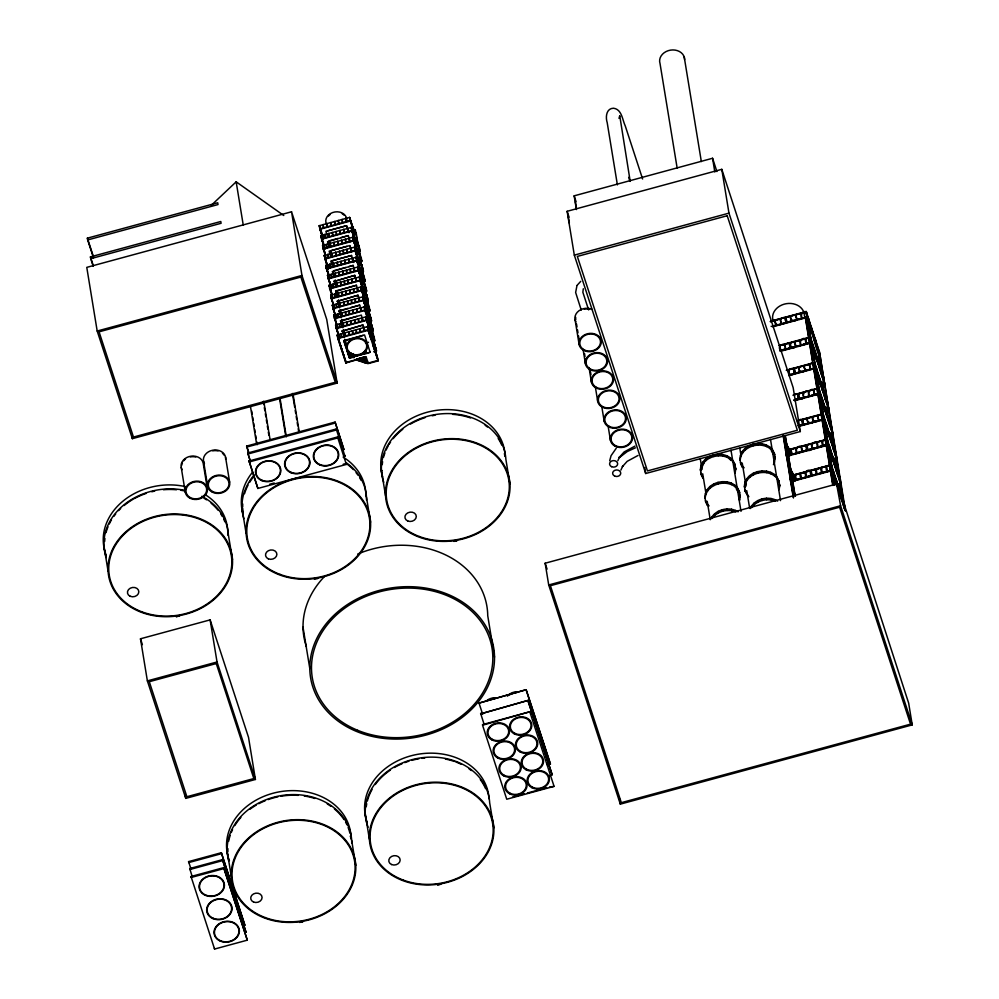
<?xml version="1.0" encoding="UTF-8"?>
<svg xmlns="http://www.w3.org/2000/svg" width="999" height="999" viewBox="0 0 999 999"><rect width="100%" height="100%" fill="white"/><g stroke="black" fill="none" stroke-linecap="round" stroke-linejoin="round"><path stroke-width="1.5" d="M106.031 532.592L106.031 532.592A61.826 50.462 -9.3 0 1 107.992 526.835M111.451 519.817L111.438 519.88A61.826 50.462 -9.3 0 0 109.266 524M231.331 876.71L227.223 851.648L227.922 851.585A61.826 50.462 -9.3 0 1 227.897 848.651M385.539 495.679L381.431 470.616L382.118 470.492M388.923 444.543L388.923 444.555A61.826 50.462 -9.3 0 1 390.547 442.17M350.349 836.2L350.487 835.976A61.826 50.462 -9.3 0 1 350.836 838.935M394.355 767.482L394.355 767.494A61.826 50.462 -9.3 0 1 402.073 763.723M700.436 469.555C701.123 452.085 731.106 448.214 735.127 465.571C729.108 449.825 701.548 454.245 700.674 471.066L700.436 469.555L701.261 474.762L702.996 478.159L701.011 473.251L701.261 474.762M704.907 496.903C705.606 479.433 735.589 475.574 739.61 492.932C733.591 477.172 706.018 481.605 705.157 498.426L704.907 496.903L705.744 502.122L707.479 505.519L707.23 503.996L709.078 505.894M735.714 469.28L735.102 473.039L735.464 467.757L735.714 469.28L734.877 464.06M739.959 458.828C740.646 441.358 770.629 437.487 774.65 454.845C768.631 439.098 741.071 443.519 740.197 460.339L739.959 458.828L740.783 464.036L742.519 467.432L740.534 462.525L740.783 464.036M739.36 491.421L740.197 496.628L739.585 500.399L739.335 498.888M744.43 486.176C745.129 468.706 775.112 464.847 779.133 482.205C773.114 466.446 745.541 470.879 744.68 487.699L744.43 486.176L745.266 491.396L748.85 496.678M773.451 464.685L775.236 458.553L774.4 453.334M779.72 485.901L779.108 489.672L779.47 484.39L779.72 485.901L778.883 480.694M609.702 460.726L611.076 455.681L616.271 448.201M617.857 460.701L619.692 456.668L619.33 457.292L624.113 451.973L634.952 446.116M620.916 470.067L622.752 466.034L622.389 466.658L627.172 461.338L638.011 455.482M619.005 118.357L619.742 115.722L630.207 181.406M576.972 285.577L575.636 292.47L581.268 310.127M583.291 288.761L582.867 292.282L588.623 309.902M132.979 499.313L132.979 499.313A61.826 50.462 -9.3 0 0 124.101 505.531M710.589 519.318C715.034 509.34 729.183 506.006 738.124 511.838M750.112 508.578C754.557 498.613 768.706 495.279 777.647 501.111M577.21 285.202L580.744 281.343M349.026 238.311L349.638 241.558L349.151 238.286M351.261 251.323L350.724 248.214L351.323 251.448M352.372 258.291L352.759 261.363L352.422 258.167M353.996 268.207L354.545 271.191M355.619 278.134L356.094 281.293L355.681 278.034M357.667 291.084L357.242 287.949L357.667 291.209M360.901 310.976L360.464 307.817L361.051 310.926M362.649 320.854L362.113 317.744L362.525 320.966M319.792 228.746L323.201 238.848M320.367 228.671L320.904 231.905L320.442 228.771M327.347 226.773L327.01 223.564M330.619 222.565L331.218 225.712L330.719 222.665M324.687 234.553L325.399 237.675M338.311 220.579L338.873 223.589M334.927 224.638L334.515 221.628M322.465 241.82L321.978 238.574L322.502 241.671M329.071 236.676L328.534 233.479L329.146 236.613M345.754 218.456L346.453 221.578M342.582 222.627L342.145 219.455M353.434 240.497L352.872 237.238L322.627 245.442L324.325 250.649M336.126 231.543L336.551 234.64L336.139 231.568M346.378 221.691L345.816 218.419M326.161 257.879L323.089 248.576L353.459 240.359L357.267 252.585M324.5 247.952L324.001 244.68L324.5 247.777M350.149 220.642L349.675 217.37L353.646 229.745M326.835 247.59L326.436 244.443L326.823 247.665M340.334 233.554L339.897 230.407L340.422 233.591M324.6 251.611L325.324 253.709M351.198 223.676L350.686 220.442M351.71 223.601L352.172 226.598M343.706 229.495L344.28 232.505M328.084 268.656L324.25 255.369L328.172 269.143M337.674 241.408L338.174 244.58L337.712 241.371M348.052 231.593L347.452 228.346L348.052 231.468M341.458 240.384L342.133 243.456M335.502 252.372L336.176 255.444M345.741 242.457L345.392 239.323M336.014 255.482L335.589 252.322M353.821 236.663L353.321 233.429M329.57 264.36L330.269 267.47M326.473 268.456L356.718 260.327L356.144 257.143M326.923 268.519L327.447 271.628L326.948 268.394M343.144 250.274L343.581 253.484L343.244 250.287M339.91 254.483L339.473 251.311M334.028 266.408L333.516 263.299M327.909 271.591L328.334 274.675M337.625 265.472L337.3 262.275M333.866 266.433L333.429 263.361M354.458 243.544L353.883 240.322M347.365 252.397L346.953 249.238L347.452 252.435M327.572 275.387L357.779 267.033L361.813 279.395M328.871 274.525L329.433 277.747L328.846 274.488M120.667 508.516L120.667 508.516A61.826 50.462 -9.3 0 0 118.619 510.639M324.288 255.532L354.52 247.165L358.079 259.59M355.457 246.591L354.907 243.381M331.693 277.46L331.293 274.238L331.73 277.372M331.343 288.524L327.51 275.237L329.208 280.457M328.446 278.346L329.071 281.568L328.546 278.334M344.705 260.252L345.204 263.424L344.892 260.24M341.446 264.373L341.021 261.226L341.533 264.41M335.652 276.348L335.14 273.239M359.19 248.139L358.629 244.93M338.761 272.24L339.435 275.312M356.081 253.471L355.482 250.387M356.493 253.284L357.005 256.381M348.651 259.191L349.163 262.3M336.8 283.204L332.829 284.216L333.329 287.4L332.967 284.178L329.083 285.202L331.156 291.458M359.29 251.81L359.827 255.02M342.682 271.154L343.156 274.35L342.719 271.179M339.41 275.299L338.861 272.34M356.193 257.243L325.786 265.447L329.945 277.685M346.428 270.267L346.828 273.351L346.453 270.279M360.751 258.017L360.214 254.832L360.751 257.929M357.18 260.302L357.654 263.436L357.093 260.215M330.219 288.361L330.644 291.333M361.301 258.017L361.825 261.563L358.029 249.925M337.275 286.276L336.663 283.154L340.547 282.143M353.883 268.132L354.383 271.303M350.624 272.265L350.199 269.193M332.317 301.436L330.681 295.18L334.653 294.168M340.984 285.314L340.472 282.118L341.059 285.252M358.703 266.458L358.142 263.249M347.964 280.12L348.464 283.291L348.027 280.07M361.401 264.985L360.202 259.765M344.692 284.24L344.243 281.094L344.78 284.278M357.742 267.208L358.316 270.304M334.965 297.265L334.54 294.106L334.952 297.327M361.476 268.743L362.562 271.778M332.692 301.261L333.241 304.483M359.328 273.339L358.828 270.117M352.247 282.193L351.835 279.046L352.435 282.205M336.301 318.818L332.392 305.045L333.416 308.216M345.816 291.071L346.303 294.243L345.929 291.021M342.52 295.217L342.095 292.058L342.507 295.279M340.484 282.242L359.403 276.973L363.049 288.299M360.352 276.373L359.715 273.202M365.622 306.006L362.625 296.84L363.211 300.087L332.867 308.154L336.213 318.319M363.074 274.887L362.55 271.641M350.187 293.194L349.65 290.01L350.262 293.132M363.536 274.85L364.098 277.922M363.199 278.659L364.735 284.777M364.46 277.797L365.085 281.431L362.225 272.702M360.976 283.254L360.377 280.02L360.939 283.142M361.438 283.216L361.888 286.189M335.015 318.032C337.113 329.47 332.367 306.418 334.64 318.681L364.86 310.477L364.335 306.793L364.835 310.015L334.428 318.219M334.89 314.26L334.553 312.188M365.047 280.919L361.201 269.305M347.44 301.011L347.939 304.183L347.515 301.086M344.23 305.182L343.731 301.985L344.305 305.12M338.349 293.231L338.836 296.278L338.236 293.132L360.951 286.963M337.712 314.023L338.411 317.145M362.362 286.176L362.962 289.26M365.634 287.824L365.097 284.628L365.721 287.862M362.088 290.085L362.537 293.231L361.975 290.01M351.723 303.084L351.311 299.937L351.81 303.122M366.109 287.849L366.708 291.371L362.899 279.732M341.995 316.109L341.646 312.974M358.766 297.927L359.39 301.161L358.828 297.889M355.507 302.06L355.082 298.913L355.694 302.073M349.063 310.939L349.563 314.111L349.151 311.014M363.586 296.266L362.974 293.069M335.689 325.075L336.126 328.022M336.576 328.009L337.2 331.231L336.638 327.959M352.847 309.915L353.446 313.062L352.909 309.865M339.847 327.06L339.448 323.913M356.705 308.928L357.217 312.038L356.78 308.866M366.433 298.526L367.407 301.586M367.757 297.739L368.331 301.298L364.922 290.622M346.89 321.903L347.565 324.987M364.21 303.147L363.599 299.9L364.185 303.009M364.722 303.072L365.222 306.181M368.044 329.907L367.482 326.636L368.107 330.344L337.887 338.549L337.2 334.902L338.336 337.937M364.273 306.93L333.916 315.11M340.959 333.891L341.658 337.013L341.046 333.953M345.804 362.5L366.258 356.955L345.879 362.999L337.712 337.999L368.019 329.745L370.879 338.586M354.47 319.842L354.97 323.027L354.57 319.942M367.957 304.683L367.37 301.436M339.086 337.225L338.636 334.078L339.098 337.337M351.186 324.051L350.736 320.841L351.361 323.951M368.469 304.62L368.906 307.767L368.344 304.545M344.805 332.817L345.342 336.014L344.905 332.842M365.347 309.952L365.859 313.062M366.283 313.049L366.858 316.109M368.007 308.416L369.093 311.501M365.971 316.833L335.552 325.05L339.548 338.686M356.094 329.782L356.593 332.954L356.156 329.732M369.093 311.413L369.543 314.648M352.822 333.916L352.41 330.756L352.922 333.953M341.433 348.127L341.783 350.199M367.919 322.964L368.481 326.049M360.377 331.868L359.99 328.858M371.216 324.55L370.629 321.303M368.931 325.874L369.443 329.133M372.215 327.485L371.603 324.363L372.227 327.597M369.093 332.817L368.481 329.695L369.106 332.929M372.814 334.503L371.278 328.346M372.59 327.472L373.214 331.106L370.367 322.377M373.176 330.582L370.279 321.878M345.991 362.512L345.666 360.377M370.542 335.951L367.482 326.636L337.35 334.89L337.787 337.974M373.326 334.44L373.788 337.575L373.276 334.465M373.464 341.371L355.332 230.27M373.951 341.321L374.438 344.443L356.168 232.829M374.088 348.239L373.514 344.992L376.123 354.32M374.588 348.189L374.987 351.161M376.086 354.358L375.587 351.124M377.085 357.417L376.511 354.158L377.085 357.292M505.057 455.307L505.107 455.257A62.537 51.036 -9.3 0 0 433.866 410.751A62.537 51.036 -9.3 0 0 382.654 476.848M735.714 510.427L735.963 511.95C727.697 508.616 717.307 511.126 712.012 518.444L711.763 516.933M774.075 500.811C766.133 498.039 756.518 500.874 751.535 507.717L751.285 506.206M619.33 457.567L627.347 451.486L635.401 447.839M211.338 205.257L236.164 181.818L283.766 215.497M348.713 353.009L354.483 354.87M349.962 356.793L350.849 356.518M364.235 352.447C366.558 351.448 363.986 353.696 364.235 351.948L365.072 351.723L365.534 352.997M364.56 358.142L365.459 357.854M357.155 359.128L365.859 361.888M349.625 217.532L350.212 221.079L319.992 229.27L323.289 239.348M325.374 237.637L324.762 234.515M322.565 245.492L323.139 248.576M330.269 243.431L330.769 246.541M348.526 259.191L348.988 262.4M327.984 278.359L358.329 270.167M330.007 284.465L329.595 281.493M359.428 277.123L359.965 280.22L329.545 288.424M336.75 307.168L336.139 304.046L336.788 307.205M365.709 291.558L366.258 294.605M368.931 326.036L365.859 316.708L366.421 319.98L336.151 328.022L338.998 336.75M344.78 359.365L343.631 354.32M349.563 217.432L319.28 225.712M351.261 227.46L321.041 235.527L321.628 239.211L351.835 231.006L351.323 227.322L351.823 230.544L321.541 238.786L321.004 235.639M352.185 230.419L352.772 233.629L352.197 230.519M352.834 237.4L353.471 240.946L323.251 249.138L322.652 245.629M355.806 246.466L356.381 249.513L357.242 249.213A1.661 1.361 -9.3 0 1 358.017 251.586M358.554 244.955L359.178 248.002M355.906 246.553L352.847 237.238M355.444 250.287L356.056 253.334M361.813 264.822L362.4 268.032L361.863 264.797M363.436 274.762L364.061 277.809M334.677 308.878L331.206 298.264L361.538 290.172L360.976 286.9L364.585 299.325M365.022 299.163L364.348 297.215M365.259 309.827L365.834 312.949M365.871 316.783L366.483 320.417L336.263 328.609M367.195 316.009L367.757 319.043M370.941 317.545L371.591 321.166L368.181 310.489M370.641 321.341L369.967 319.368M369.83 329.008L369.218 327.01M373.876 341.221L373.214 339.235M374.85 344.28L375.412 347.502L374.85 344.23M375.899 347.402L376.473 350.974L373.676 351.723M356.094 242.345L356.468 242.145A1.661 1.361 -9.3 0 0 355.694 239.772L354.757 239.922M364.985 294.081L365.359 293.881A1.661 1.361 -9.3 0 0 365.035 291.596M323.064 241.77L321.016 235.539M324.225 255.432L326.286 261.601M331.318 298.376L330.756 295.105L331.381 298.813L361.601 290.609L361.026 286.938M331.768 298.326L332.242 301.436M332.405 305.207L362.674 296.878L367.033 312.188M337.1 324.275L337.575 327.41L337.025 324.3M353.147 229.807L352.647 226.536L371.029 339.26L371.965 339.111A1.661 1.361 -9.3 0 1 372.739 341.483L372.802 341.67A1.661 1.361 -9.3 0 1 373.576 344.043L372.689 344.38L378.084 360.364L367.22 363.336L368.294 363.311M325.137 254.658L324.638 251.711M358.154 245.117L357.692 241.858M331.006 287.512L327.547 275.262M345.941 315.047L345.329 311.925L345.866 315.122M369.53 332.917L370.017 335.851M366.983 362.799L365.222 357.23M163.411 489.747L163.411 489.747A61.826 50.462 -9.3 0 1 176.536 489.76M350.587 220.479L351.198 223.551M354.195 236.638L354.77 239.748M319.38 225.737L321.079 230.781M323.988 244.718L323.364 242.757M325.012 247.764L324.363 245.816M325.287 258.591L325.811 261.701L325.199 258.579M330.145 288.399L330.594 291.483M334.016 315.072L334.603 318.132M355.132 239.298L355.619 239.273A1.661 1.361 -9.3 0 1 356.393 241.658L356.443 241.833A1.661 1.361 -9.3 0 1 357.23 244.206M358.391 259.166L358.866 259.141A1.661 1.361 -9.3 0 1 360.189 260.851L363.449 271.503L362.812 267.732M361.638 279.033L362.125 279.008A1.661 1.361 -9.3 0 1 363.224 281.081M364.897 298.901L365.372 298.876A1.661 1.361 -9.3 0 1 366.146 301.261M366.521 308.841L366.995 308.816A1.661 1.361 -9.3 0 1 368.107 310.889M368.144 318.768L368.631 318.743A1.661 1.361 -9.3 0 1 369.405 321.129M369.78 328.708L370.254 328.683A1.661 1.361 -9.3 0 1 371.029 331.056M338.698 223.689L338.261 220.467M341.958 243.556L341.546 240.397M350.711 272.302L350.224 269.255M87.662 239.947L87.375 238.162L217.72 202.772L218.019 204.558L87.662 239.947L93.456 257.667M90.734 258.679L90.434 256.893L220.791 221.503L221.079 223.289L90.734 258.679L93.144 266.059M291.546 211.788L86.776 267.37L97.19 331.031L132.368 438.661L337.138 383.079L326.723 319.418L291.546 211.788L301.96 275.449L337.138 383.079M350.137 220.579L319.792 228.821L319.368 225.574L319.992 229.27M327.372 230.919L345.179 226.086M348.951 232.68L346.665 225.674L325.886 231.318L327.797 237.412M328.996 240.846L337.899 238.436M340.871 237.625L348.289 235.614L350.199 241.708M329.42 247.352L327.597 241.746L348.289 235.614M330.619 250.786L346.94 246.353M349.912 245.542L329.133 251.186L331.044 257.28M356.381 249.862L357.317 249.7A1.661 1.361 -9.3 0 1 358.092 252.085M324.875 259.078L355.095 250.874L354.47 247.165M332.242 260.714L351.536 255.482L353.833 262.487M576.411 209.565L574.163 195.841L712.574 158.267L716.907 171.553M358.004 259.79L358.953 259.64A1.661 1.361 -9.3 0 1 360.052 261.713A1.661 1.361 -9.3 0 1 361.026 263.411M97.19 331.031L301.96 275.449M333.878 270.654L345.741 267.432M348.713 266.621L353.171 265.409L355.082 271.516M334.303 277.148L332.467 271.553L353.171 265.409M567.132 211.301L721.79 169.331L793.169 387.699L800.336 431.531L645.691 473.514L574.313 255.132L567.132 211.301L569.068 217.208M360.052 269.106L360.489 269.081A1.661 1.361 -9.3 0 1 361.276 271.453M359.64 269.73L360.577 269.568A1.661 1.361 -9.3 0 1 361.351 271.953L361.413 272.128A1.661 1.361 -9.3 0 1 361.863 272.228M328.134 278.946L358.341 270.741L357.729 267.033M354.795 275.349L334.103 281.481L354.795 275.349L356.631 280.956M332.967 298.451L329.133 285.177L329.757 288.873L359.977 280.682L359.353 276.973M361.263 279.658L362.2 279.508A1.661 1.361 -9.3 0 1 362.974 281.88M337.562 297.015L335.639 290.921L356.418 285.277L358.329 291.383M335.726 291.421L356.418 285.277M334.553 294.243L338.349 293.182M363.311 288.973L363.748 288.948A1.661 1.361 -9.3 0 1 365.147 290.259M362.887 289.598L363.823 289.435A1.661 1.361 -9.3 0 1 365.147 291.146M358.054 295.217L337.35 301.348L358.054 295.217L358.966 298.014M364.51 299.525L365.459 299.375A1.661 1.361 -9.3 0 1 366.233 301.748M333.004 308.741L363.224 300.549M347.802 308.366L338.898 310.789L341.183 317.794M350.774 307.567L359.677 305.145L361.588 311.251M338.973 311.288L359.677 305.145M366.146 309.465L367.083 309.303A1.661 1.361 -9.3 0 1 368.181 311.376A1.661 1.361 -9.3 0 1 369.155 313.074M574.313 255.132L728.97 213.149L721.79 169.331M342.432 326.823L340.522 320.729L356.843 316.296M340.609 321.216L361.301 315.085L363.211 321.178M367.769 319.393L368.706 319.243A1.661 1.361 -9.3 0 1 369.817 321.316M362.924 325.012L342.232 331.156L362.924 325.012L364.76 330.619M369.393 329.333L370.329 329.171A1.661 1.361 -9.3 0 1 371.116 331.556M349.35 357.892L370.13 352.26L349.35 357.892L343.781 340.597L363.074 335.352M343.856 341.084L364.56 334.952L370.13 352.26M365.534 343.132L368.506 342.32M349.275 351.436L348.251 351.723L350.199 357.192M350.287 358.079L348.289 351.96L349.363 351.935M349.85 353.446L349.013 353.671L354.72 355.594M365.359 352.809L366.433 352.784M356.793 359.403L357.068 360.239L358.953 359.503L359.228 360.339L358.204 360.614L357.829 359.128L356.98 359.353M359.253 360.164L358.204 360.614M365.696 358.579L361.913 357.929M360.139 360.177L359.19 360.09M359.353 361.051C363.586 359.253 358.953 362.038 359.078 360.214M362.362 360.664L360.477 361.426L362.4 360.914M361.613 361.775C367.332 358.454 360.452 365.734 360.377 357.867M362.749 362.15C369.043 358.466 361.863 366.346 361.501 358.241M362.3 357.692L363.873 362.487L366.695 361.65L360.939 359.79M362.999 356.743L364.997 362.862L366.933 362.375L356.855 359.103M366.133 363.211L368.019 362.475L366.133 363.211L364.136 357.105M366.333 357.442L368.331 363.561L378.097 360.901L377.447 357.142M248.714 452.947L246.628 446.091L335.09 422.077L343.906 449.538L335.09 422.077M246.79 447.053L335.252 423.039M250.324 461.351L247.764 453.022L336.226 429.008L345.042 456.468L344.892 455.507M247.927 453.996L336.388 429.982L336.226 429.008M249.063 460.989L337.537 436.975L346.353 464.435L257.879 488.449L249.063 460.989L257.879 488.449M249.226 461.95L337.687 437.937L337.537 436.975M770.616 321.191L806.243 311.513L819.492 352.023L845.541 511.088L832.192 469.93L790.609 481.218L791.533 484.028M770.316 321.516L806.343 311.813L808.066 320.941M770.416 321.815C776.248 316.221 778.258 328.371 771.103 326.298M785.189 317.807C778.034 315.734 780.044 327.884 785.863 322.29L785.089 317.507L785.863 322.29M786.013 317.582L790.284 316.096L791.158 321.178L786.8 322.365L785.913 317.282L786.7 322.065M806.655 316.646C793.868 322.665 807.204 302.397 806.755 316.945M772.664 326.198L807.117 316.783L820.454 357.929L816.008 359.141M773.051 326.348L796.815 319.892M799.787 319.093L805.718 317.482M773.064 326.685L807.217 317.42M811.488 331.281L809.702 322.202L810.114 327.073M808.89 323.451C802.622 295.005 817.632 357.754 819.405 355.632M808.965 323.539L808.553 318.669L809.327 322.302M810.701 326.511L812.861 335.489L811.3 327.073M812.087 330.706L814.235 339.697L812.674 331.281M813.461 334.915L814.61 339.585M814.46 340.359L814.048 335.489L815.609 343.893M813.448 336.051L812.299 331.381M779.245 345.467L810.426 337L823.663 377.51M779.332 345.766L810.152 337.65M269.718 484.228L274.213 483.004M343.194 464.273L346.191 463.461L346.353 464.435M789.36 343.294L790.134 348.077L789.26 342.994L784.889 344.18L785.776 349.263L788.686 348.464M790.184 343.069L794.455 341.583L795.341 346.665C788.111 353.871 789.834 334.116 790.971 347.852M808.691 338.049L805.681 338.536L806.555 343.619L809.477 342.819M816.208 343.331L817.582 348.676L815.421 339.697L815.833 344.568L815.196 339.023L815.983 343.793M780.469 350.374L784.839 349.188L782.03 350.274M790.047 347.777L785.776 349.263M790.871 347.552L795.341 346.665M810.052 337.35L810.826 342.133L806.555 343.619M780.107 350.724L811.288 342.257L824.525 382.779M801.36 345.03L805.731 343.843C805.806 329.32 793.194 349.375 805.731 343.843M783.166 350.224L792.082 347.802M802.472 344.98L811.388 342.557M780.207 351.373L811.388 342.907L824.637 383.416L820.179 384.627M810.576 340.035L814.285 352.56L813.873 347.689L814.66 352.46M818.356 352.31L817.944 347.427L819.729 356.518M813.061 348.938L812.724 344.156M816.982 348.102L816.195 344.468M818.381 351.785L818.169 348.102M815.471 355.569L815.246 351.898L815.883 357.442M818.955 351.735L819.879 357.093L817.794 348.201M844.03 504.895L844.967 510.252L819.392 351.723M818.218 363.986L817.994 360.302L818.78 365.072M817.407 360.876C814.085 344.905 820.004 372.752 816.67 358.067M818.431 364.647L818.218 360.976L818.631 365.846L824.075 382.642L822.339 373.589M786.388 370.142L814.597 362.487L827.834 402.997M786.475 370.442L814.222 362.837C807.716 361.313 808.391 372.989 815.009 367.62L814.222 362.837M793.531 368.781C786.375 366.708 788.386 378.858 794.217 373.251L793.431 368.481L794.217 373.251M794.355 368.556L798.626 367.07L799.512 372.14L795.142 373.326L794.255 368.256L795.042 373.027M821.378 374.263L819.38 364.51M788.735 375L815.459 367.744L828.695 408.266M790.309 374.9L815.559 368.044M788.835 375.649L815.559 368.394L828.808 408.903M820.379 368.818L821.752 374.15M820.966 369.38L822.339 376.598M817.681 373.276L818.456 378.047L816.895 369.642L817.307 374.513L816.595 370.479M821.752 373.014L822.751 378.459M817.232 374.425L816.745 369.056L814.734 364.136M819.055 377.472C823.663 399.9 815.684 359.815 818.681 378.721M823.563 377.21L812.674 345.13M821.578 386.351C818.656 370.754 823.263 398.376 821.016 382.255M821.802 385.889L822.589 390.659L820.641 382.355M822.027 386.563L824.175 395.542L823.401 390.759M793.531 394.817L818.768 387.962L832.005 428.484M793.231 395.154L818.868 388.261M793.331 395.454C800.699 388.062 798.438 407.192 797.702 394.268M798.538 394.043L802.809 392.557L803.683 397.627C796.465 404.845 798.189 385.09 799.312 398.813M817.032 389.023C811.113 387.949 814.035 398.551 819.18 393.094L818.493 388.623M794.018 399.925L798.388 398.738M799.212 398.514L803.683 397.627M794.392 400.087L819.63 393.231L832.879 433.753M794.118 400.224L797.027 399.438M805.968 397.015L808.878 396.216C808.953 381.705 796.353 401.76 808.878 396.216M809.714 395.991L814.073 394.805C814.148 380.294 801.548 400.349 814.073 394.805M795.966 399.987L801.91 398.364M806.368 397.165L819.729 393.531M794.492 400.724L819.742 393.868L832.979 434.39M820.554 394.642L821.777 399.812M821.478 400C819.118 384.528 824.55 410.914 819.767 394.892M825.698 398.976L824.924 394.193L825.549 399.737M825.137 394.867L826.51 402.085M821.852 398.763L822.639 403.534L820.703 395.217M825.923 398.501L826.922 403.946M826.51 399.076L826.91 401.536M823.226 402.959C827.846 425.387 819.854 385.302 822.851 404.208M825.186 410.751L824.974 407.068L825.599 412.612M828.208 406.768L826.36 407.267L828.82 422.252M825.411 411.413L825.186 407.742M828.233 408.067L827.671 402.609M824.35 410.114L827.322 409.303M826.56 414.96L826.348 411.276L826.76 416.146M826.198 412.038L829.307 423.364M797.739 420.554L822.989 413.698L836.225 454.208M797.452 420.879L823.076 413.998M797.552 421.178C804.907 413.786 802.647 432.929 801.922 419.992M802.746 419.767L807.017 418.294L807.891 423.364L803.533 424.55L802.647 419.48L803.433 424.25M821.253 414.747C815.196 413.861 818.193 424.4 823.8 418.718L824.3 420.217L807.604 318.269M798.238 425.661L802.597 424.475M798.326 425.961L823.85 418.968L837.187 460.114M803.159 424.9L823.938 419.268M798.701 426.461L823.95 419.605M825.499 424.538L825.137 420.267L825.624 425.636L831.355 443.194M824.912 420.954L826.847 429.258M828.72 419.78L829.719 425.224M829.32 420.354L831.255 428.658M830.094 423.988L831.106 429.433L830.706 427.048M826.66 425.062C828.883 440.746 823.913 412.287 827.222 429.158M828.221 433.466L827.434 429.832M829.407 433.466C831.505 449.95 827.771 421.079 829.407 436.476M788.76 448.763L787.999 446.466M829.595 437.674L827.809 428.596L828.446 434.14M830.406 437.774L832.716 445.979M827.259 439.485L786.038 450.599L786.862 453.184M787.587 450.512C793.169 446.503 792.694 457.405 786.912 455.681M806.093 445.479L801.623 446.366L802.509 451.448L806.867 450.262L805.993 445.179L806.867 450.262M806.917 445.254L811.188 443.768L812.075 448.851C804.844 456.056 806.568 436.313 807.704 450.037M825.424 440.234L822.414 440.721L823.288 445.804L826.21 445.005M831.93 441.208L832.367 445.554M831.343 441.783L830.556 437L831.343 441.783L830.181 438.236M790.346 453.633L789.397 450.149M831.555 442.445L830.606 438.973M806.78 449.962L802.509 451.448M807.604 449.737L812.075 448.851M840.796 484.765L840.234 479.308L826.785 439.535L827.559 444.318L823.288 445.804M797.302 452.859L801.673 451.673C801.747 437.15 789.148 457.205 801.673 451.673M812.899 448.626L817.269 447.44C817.344 432.917 804.732 452.972 817.269 447.44M818.094 447.215L817.219 442.132L821.59 440.946L822.464 446.029L817.994 446.915L821.003 446.416M841.37 485.601L828.021 444.443L786.438 455.731L790.996 454.82M793.968 454.021L828.121 444.742M828.121 445.092L786.55 456.381L787.487 459.265M829.083 446.441L831.018 454.745M831.018 434.253L832.567 446.753L836.613 459.278L836.063 453.821M833.528 449.1L833.303 445.417L835.089 454.495L834.677 449.612L837.05 459.228M830.169 451.024L829.307 445.754L830.231 451.111M833.715 450.287L832.929 446.653M140.484 638.786L210.127 619.88L248.526 737.362L255.419 779.47L185.764 798.376L147.377 680.893L140.484 638.786L142.395 644.667M834.902 450.287L836.538 459.041M830.831 450.537C833.066 466.233 828.084 437.774 831.393 454.645M834.702 458.241L836.563 457.729M836.6 457.979L834.752 458.479L836.95 471.978M833.578 458.953L833.99 463.823L831.98 454.083L832.417 458.429M791.757 475.986C799.762 474.575 787.012 474.338 790.696 478.771M795.404 474.675L799.874 473.788L795.404 474.675L796.278 479.745L800.649 478.558L799.774 473.489M800.599 473.264L805.069 472.377L800.599 473.264L801.485 478.334L805.843 477.16L804.969 472.077M810.951 475.449L806.68 476.935L805.793 471.853C813.024 464.647 811.3 484.39 810.164 470.666M811.001 470.442L815.459 469.555L811.088 470.741L811.875 475.524L811.088 470.741M816.195 469.031L820.654 468.144L816.195 469.031L817.07 474.113L821.44 472.927L820.566 467.844M821.39 467.619L825.861 466.733L821.39 467.619L822.264 472.702L826.635 471.516L825.761 466.433M830.956 465.022L831.742 469.805L827.472 471.291L826.585 466.208L831.056 465.322M831.43 464.972L789.847 476.248L790.709 481.518L801.111 478.696M810.264 470.966L805.793 471.853M829.595 465.721L826.585 466.208M836.113 466.695L836.325 470.379M835.514 467.257L834.727 462.487L835.514 467.257L834.365 463.723M794.53 479.12L793.368 474.45M835.738 467.932L834.952 463.161L836.525 471.565M811.775 475.224L816.245 474.338L815.359 469.255M804.07 477.897L810.014 476.273M818.93 473.863L823.376 472.652M826.348 471.84L832.292 470.229M832.292 470.579L790.721 481.855L791.67 484.752M833.104 471.341L834.34 476.511M834.04 476.698L833.628 471.828L835.189 480.232M836.737 472.24L835.239 459.977M835.788 480.806L836.575 484.44L834.789 475.362L835.564 480.132M837.899 475.774L837.112 472.14M839.073 475.774L839.297 479.458M838.486 476.348L837.487 470.904L840.646 484.178M835.788 479.67L840.609 505.744L912.224 724.899L620.329 804.133L548.713 584.977L545.142 563.224L837.537 483.766L839.297 491.57M836.375 480.232L908.665 703.134L912.224 724.899M840.234 479.308L840.321 482.142M837.949 488.648L837.162 483.866M840.284 492.182L840.496 495.866M147.377 680.893L217.033 661.987L210.127 619.88M840.134 492.944L842.07 501.261M839.535 493.518L839.123 488.648L839.347 492.32M840.696 497.052L839.909 493.419M843.243 501.261L843.268 503.746M842.656 501.823L841.658 496.378L843.805 505.369M548.713 584.977L840.609 505.744M843.656 506.131L843.031 500.586L843.243 504.27M844.817 509.665L844.03 506.031M526.173 689.697L478.933 703.121L526.173 689.697L550.362 763.711L547.502 765.097M527.934 700.436L480.694 713.86L527.934 700.436L552.122 774.45L549.263 775.823M482.455 724.625L529.782 711.775L554.07 786.375L506.743 799.225L482.554 725.212L529.782 711.775M221.478 853.683L188.749 862.574L188.586 861.613L221.328 852.721L244.88 925.261L221.328 852.721M547.402 764.51L550.362 763.711M222.615 860.626L189.885 869.505L189.723 868.543L222.465 859.652L246.016 932.204L222.465 859.652M191.021 876.51L223.764 867.619L247.315 940.159L214.573 949.05L191.021 876.51L191.184 877.472L223.926 868.581L223.764 867.619M512.562 797.04L524.4 793.818M527.347 793.019L546.578 787.799M549.537 787L554.07 786.375M344.205 232.567L343.668 229.37M453.758 541.083L457.08 540.634L453.833 541.421M314.398 579.133L317.682 578.571M176.323 616.633L179.545 615.709M437.624 884.652L440.946 884.19L437.687 884.977M299.625 922.464L302.872 921.677M302.872 921.627L299.55 922.114M351.236 227.347L354.92 238.624M373.501 345.042L374.051 348.264M330.569 284.44L331.206 286.563M331.181 291.321L331.618 294.555M321.853 234.952L321.291 231.768M321.566 238.773L324.912 249.275M333.966 242.382L334.478 245.579L333.991 242.532M356.606 260.215L361.313 274.837M361.688 260.914L359.365 253.796M327.397 265.584L327.809 267.807L327.422 265.572M326.373 268.444L329.707 278.584M326.361 268.569L325.874 265.309L326.498 269.006L356.718 260.814L356.119 257.105L359.79 268.431M359.603 269.38L359.078 266.433M358.229 270.142L362.15 282.38M359.328 273.214L358.728 270.092M360.714 276.211L361.251 279.308M359.965 280.095L362.749 288.911M331.044 287.687L330.507 284.403L330.981 287.675M361.488 290.01L364.935 300.799M332.617 297.615L331.506 292.42M363.112 299.95L365.996 308.778M332.917 308.316L332.392 305.045M366.208 309.128L365.684 306.006M364.735 309.877L369.131 323.576M369.83 310.577L366.071 299.101M334.528 318.244L337.924 328.746M336.488 324.35L335.989 321.253M338.124 334.29L337.637 331.019M364.273 330.794L363.773 327.684L364.148 330.906M370.479 335.814L371.116 339.011M374.2 337.275L374.837 341.034L370.954 328.896M342.744 353.409L342.432 351.186M322.977 241.783L323.476 244.88M351.823 230.432L354.608 239.248M326.76 264.76L326.423 262.525M353.534 288.998L353.858 292.195L353.484 289.123M338.386 317.108L337.774 313.973M354.458 243.419L353.846 240.297M355.082 250.299L358.341 260.564M324.762 258.641L355.057 250.437L354.57 247.19M366.471 319.83L371.241 334.965M370.217 321.378L370.229 321.478A1.661 1.361 -9.3 0 1 370.242 323.676M336.613 328.122L335.639 324.912M348.676 331.818L349.113 334.99L348.626 331.943M360.177 360.627L359.528 357.892M355.956 359.378L366.034 362.649L364.36 357.292M350.199 220.492L354.021 232.717M358.316 248.739L358.916 250.849M339.722 344.205L339.435 341.995M742.269 465.921L744.118 467.807M346.178 462.674L346.228 462.724A62.562 51.061 -9.3 0 1 366.521 500.099M706.655 502.872L705.494 500.611L705.744 502.122M819.018 351.823L805.981 311.913L806.842 317.183M813.673 335.589L814.834 339.123M816.807 345.179L817.582 347.527M809.327 323.439L810.489 326.973M810.701 327.647L811.862 331.181M817.582 348.676L818.73 352.21M810.564 338.649L813.436 348.838M812.736 345.429L813.511 347.789M814.884 351.998L814.098 348.351L814.872 353.134M816.857 358.042L817.632 360.402M817.844 361.076L819.005 364.61M814.972 354.782L817.369 362.1M816.857 370.617L827.372 402.797M819.655 379.32L820.429 381.68M823.775 391.945L824.55 394.293M815.009 367.62L814.709 365.522M815.184 368.144L828.246 408.129M818.493 388.374L831.068 426.823M823.825 404.807L824.6 407.167M824.824 407.842L825.973 411.376M830.706 425.836L831.468 428.196M821.865 401.173L832.404 433.554M824.35 419.118L822.614 414.061L823.488 419.13M824.762 420.367L834.315 449.725M823.576 419.368L825.211 424.388M840.396 479.695L827.16 439.185L785.576 450.474L786.912 454.533M831.605 455.319L832.766 458.853M827.746 444.842L828.983 448.613M829.794 451.123L840.309 483.304M844.567 505.182L831.33 464.672L789.747 475.949L790.671 478.758M831.056 465.072L844.105 504.982M833.253 471.928L834.415 475.462M831.917 470.329L836.575 484.44M838.748 491.233L844.979 510.314M788.336 370.192L789.023 374.662M728.97 213.149L800.336 431.531M788.136 446.965L790.521 454.27M787.624 446.503L790.296 454.832M785.689 441.021L790.409 455.494M788.286 455.232L795.167 495.704M793.468 474.6L794.892 478.983M792.307 472.452L794.692 479.757M787.874 460.114L786.925 457.23L793.556 497.714M791.645 471.665L794.804 481.318M789.859 466.508L794.58 480.969M792.469 480.719L792.956 482.217M791.083 481.156L795.454 479.97L794.58 474.9M791.083 481.418L791.907 483.928M793.556 490.546L795.454 496.328M642.607 179.008L625.287 126.011C622.389 119.892 621.902 109.228 613.473 108.217C606.131 108.416 605.431 117.245 607.205 122.665L617.394 184.877M628.658 177.36L629.62 180.295M574.163 195.841L576.086 201.748M545.142 563.224L547.077 569.143M526.261 690.272L550.461 764.285M528.021 701.011L552.21 775.024M357.267 242.407L360.202 251.636L359.553 247.864M351.835 231.006L356.119 244.106M355.095 250.874L359.378 263.973M346.74 226.174L348.576 231.78M364.086 286.513L364.747 288.549M365.085 289.573L365.771 291.671M350.374 246.953L351.286 249.75M350 246.041L351.823 251.648M359.977 280.682L364.26 293.768M367.108 302.51L369.967 311.238L369.318 307.467M368.968 316.308L369.63 318.356M354.87 275.836L356.705 281.443M364.235 306.768L367.932 318.094M373.064 340.297L376.473 350.974M358.129 295.704L359.965 301.311M368.107 330.344L378.097 360.901M363.012 325.512L364.835 331.119M365.509 349.95L366.708 353.621M329.171 241.621L330.082 244.418M364.797 350.961L365.597 353.409M478.833 702.547L482.704 714.385M329.345 246.853L327.597 241.746M330.794 251.548L332.168 255.756M365.122 356.581L367.27 363.586M480.594 713.274L484.078 724.225M332.417 261.488L333.341 264.285M321.403 231.805L322.078 233.841M322.402 234.865L323.077 236.9M362.487 357.642L363.823 361.838M332.679 267.22L330.769 261.126L351.536 255.482M361.401 357.555L362.6 361.251M334.215 276.661L332.467 271.553M335.214 279.957L336.139 282.754M360.664 358.254L361.563 361.139M359.34 357.942L360.477 361.426M334.016 280.994L335.926 287.088M337.3 291.283L338.224 294.093M326.623 262.625L327.285 264.66M327.622 265.684L328.284 267.72M335.639 290.921L337.475 296.528M338.474 299.825L340.309 305.419M337.275 300.861L339.56 307.854M340.097 309.752L341.009 312.562M329.508 281.356L330.207 283.504M353.034 353.596L354.333 357.555M341.72 319.692L343.094 323.888M353.209 354.37A9.84 8.029 -9.3 0 0 366.658 345.142A9.84 8.029 -9.3 0 0 350.986 340.647A9.84 8.029 -9.3 0 0 353.209 354.37L354.108 357.355M352.048 353.983L353.246 357.717M352.123 354.395L352.984 357.03M340.522 320.729L342.807 327.722M343.356 329.62L345.179 335.227M350.736 352.647L352.035 356.606M350.549 352.697L352.21 357.58M351.336 357.567L349.425 352.335L351.149 357.617M342.145 330.657L344.443 337.662M344.98 339.56L346.353 343.756M343.781 340.597L346.066 347.59M346.978 350.399L349.275 357.405M338.636 339.036L339.298 341.071M339.635 342.095L340.297 344.131M340.634 345.154L341.296 347.19M341.633 348.201L342.295 350.237M342.632 351.261L343.294 353.296M344.63 357.38L345.879 362.999M246.628 446.091L249.026 453.446M247.764 453.022L250.162 460.389M87.375 238.162L93.644 257.367M90.434 256.893L93.332 265.759M217.033 661.987L255.419 779.47M223.926 868.581L247.315 940.159M188.586 861.613L190.971 868.918M189.723 868.543L192.27 876.81M342.07 219.58L342.482 222.665M345.329 239.373L345.929 242.47M339.398 251.423L339.797 254.508M346.978 321.928L347.39 325.075M341.583 313.087L341.983 316.171M339.423 323.976L339.835 327.135M176.323 616.658L179.608 615.996M336.713 283.291L337.1 286.363M831.842 428.096L832.779 433.454M823.588 379.957L823.975 382.342M827.696 405.094L828.146 407.829M831.668 429.383L832.317 433.316M821.977 373.688L822.364 376.074M834.727 451.585L835.314 455.169M818.506 357.792L819.48 363.786M822.926 384.777L823.413 387.774M826.847 408.766L827.584 413.261M839.41 485.464L840.396 491.458M818.019 356.293L820.216 369.792M822.189 381.78L825.137 399.775M830.531 432.754L832.991 447.739M838.923 483.966L841.133 497.465M839.497 491.558L838.91 487.974L839.123 491.658M837.574 485.726L838.161 489.31M812.637 346.303L813.136 349.026M824.337 420.467L834.889 484.927M806.243 311.513L834.652 484.927M818.718 389.685L819.355 393.631M822.714 414.098L823.139 416.733M805.756 318.781L809.677 342.757M809.927 344.268L812.624 360.751M813.111 363.748L813.611 366.745M814.098 369.742L817.781 392.232M818.268 395.229L822.439 420.716M822.489 420.966L826.41 444.955M826.66 446.453L830.581 470.429M830.831 471.928L833.041 485.427M805.256 317.282L821.952 419.218M821.99 419.468L832.791 485.427M784.939 349.488C787.312 341.146 775.773 344.555 780.569 350.674M790.359 452.497L790.746 454.882M789.173 449.488L789.759 453.059M793.356 474.962L793.743 477.36M788.211 447.14L788.611 449.525M792.195 471.428L792.781 475.012M792.17 471.953L792.557 474.338M785.339 435.739L788.536 455.232M785.102 435.739L794.917 495.704M786.126 450.899L786.712 454.483M783.491 436.238L786.688 455.731M785.676 450.774L786.538 456.031M783.004 434.752L793.318 497.714M774.987 457.03L775.236 458.553M772.664 449.937L772.914 451.461M777.147 477.297L777.397 478.808M774.375 460.801L774.625 462.312M770.504 439.41L780.531 500.624M769.892 447.102L770.142 448.613M774.375 474.45L774.625 475.974M766.283 444.992L766.52 446.503M770.753 472.352L771.003 473.863M775.236 499.7L775.486 501.223M762.062 443.768L762.312 445.279M766.533 471.116L766.782 472.639M771.016 498.476L771.265 499.987M712.574 158.267L714.822 172.003M757.529 443.506L757.779 445.017M762.012 470.866L762.249 472.377M766.483 498.214L766.733 499.737M752.996 444.23L753.234 445.741M757.467 471.578L757.717 473.101M761.95 498.938L762.2 500.449M748.763 445.879L749.013 447.402M753.246 473.239L753.483 474.75M757.717 500.599L757.966 502.11M684.215 56.968L701.335 161.576M745.129 448.364L745.366 449.875M749.6 475.724L749.849 477.235M754.083 503.071L754.332 504.595M742.332 451.486L742.582 453.009M746.802 478.846L747.052 480.357M739.735 447.752L740.996 455.407M742.245 463.061L745.754 484.49M746.753 490.609L749.512 507.442M740.559 455.057L740.808 456.568M745.042 482.417L745.291 483.928M747.002 494.78L745.017 489.885L745.266 491.396M739.947 495.117L740.197 496.628M733.141 460.664L733.391 462.187M737.624 488.024L737.874 489.535M730.981 450.137L741.008 511.351M730.369 457.829L730.619 459.34M734.852 485.177L735.102 486.7M726.76 455.719L727.01 457.23M731.231 483.079L731.48 484.59M677.16 168.132L660.027 63.536A12.562 10.252 -9.3 0 1 670.529 50.125A12.562 10.252 -9.3 0 1 684.627 59.615M722.539 454.495L722.789 456.006M727.022 481.855L727.26 483.366M731.493 509.203L731.743 510.726M718.006 454.233L718.256 455.744M722.489 481.593L722.739 483.104M726.96 508.941L727.21 510.464M713.473 454.957L713.723 456.468M717.944 482.317L718.194 483.828M722.427 509.665L722.677 511.188M709.24 456.605L709.49 458.129M713.723 483.966L713.973 485.477M718.194 511.326L718.443 512.837M705.606 459.09L705.856 460.601M710.077 486.451L710.326 487.962M714.56 513.798L714.809 515.322M702.809 462.212L703.059 463.736M707.292 489.572L707.529 491.083M700.224 458.479L701.723 467.669M702.722 473.788L705.731 492.157M707.23 501.336L710.239 519.705M701.048 465.784L701.286 467.295M705.519 493.144L705.769 494.655M644.692 467.47L645.691 473.514M575.362 201.786L576.423 208.267M608.066 425.774L610.476 440.522M601.773 406.518L604.183 421.266M568.281 216.546L569.343 223.027M595.329 386.8L597.739 401.548M590.496 371.815L590.983 374.762M591.47 377.709L591.945 380.656M589.023 367.532L591.445 382.28M584.527 353.521L585.002 356.481M585.489 359.428L585.976 362.375M583.054 349.25L585.464 363.998M576.535 323.951L577.022 326.898M577.509 329.845L577.984 332.792M578.471 335.739L578.958 338.686M575.062 319.668L579.17 344.742M619.38 798.326L620.329 804.133M509.977 484.353A62.562 51.061 -9.3 0 0 414.21 448.613A62.562 51.061 -9.3 0 0 419.081 537.087A62.562 51.061 -9.3 0 0 509.977 484.353L505.869 459.29A62.562 51.061 -9.3 0 0 433.628 414.885A62.562 51.061 -9.3 0 0 383.766 482.255M494.517 657.13A92.77 75.712 -9.3 0 0 355.157 599.937A92.77 75.712 -9.3 0 0 356.805 731.555A92.77 75.712 -9.3 0 0 494.517 657.13L487.737 615.696A92.77 75.712 -9.3 0 0 357.767 554.008M493.843 827.909A62.562 51.061 -9.3 0 0 398.064 792.17A62.562 51.061 -9.3 0 0 402.947 880.643A62.562 51.061 -9.3 0 0 493.843 827.909L489.672 802.784A62.562 51.061 -9.3 0 0 416.595 758.603A62.562 51.061 -9.3 0 0 368.144 827.197M371.528 339.136L353.047 229.495L353.983 229.345A1.661 1.361 -9.3 0 1 355.095 231.418M366.92 362.337L364.997 362.862M365.796 361.988L363.873 362.487M359.94 328.708L360.577 331.88M334.54 221.491L335.127 224.65M337.225 262.25L337.724 265.447M326.91 223.551L327.447 226.736M330.157 243.419L330.694 246.603M332.33 256.543L331.793 253.346L332.217 256.568M335.04 273.214L335.577 276.411M340.459 306.206L339.922 303.022L340.359 306.231M329.633 264.31L330.07 267.532M343.431 354.233L343.831 356.468L343.394 354.258M366.458 497.14L370.567 522.202A62.562 51.061 -9.3 0 1 279.67 574.924A62.562 51.061 -9.3 0 1 274.8 486.463A62.562 51.061 -9.3 0 1 370.567 522.202M341.358 348.214L341.708 350.299M334.153 306.518L333.753 304.27L334.24 307.542M333.554 309.128L333.953 311.363L333.491 309.178M338.436 338.936L338.823 341.171L338.374 338.973M365.297 814.173L369.393 839.235M292.919 393.444L299.188 431.705M292.457 393.569L294.717 407.342M295.217 410.402L295.716 413.461M296.216 416.533L296.715 419.592M297.215 422.652L297.714 425.711M298.214 428.771L298.726 431.83M280.07 398.526L286.338 436.8M279.608 398.651L285.627 435.389M351.66 840.321L355.769 865.396A62.562 51.061 -9.3 0 1 264.872 918.118A62.562 51.061 -9.3 0 1 260.002 829.645A62.562 51.061 -9.3 0 1 355.769 865.396M236.164 181.818L243.219 224.925M303.022 627.185L309.802 668.618M263.786 401.348L270.055 439.61M263.324 401.461L263.823 404.52M264.323 407.592L264.822 410.651M265.322 413.711L265.834 416.77M266.333 419.83L266.833 422.902M267.332 425.961L267.832 429.021M268.331 432.08L268.843 435.139M251.686 411.014L252.185 414.086M252.685 417.145L253.197 420.204M253.696 423.264L254.196 426.323M254.695 429.395L255.195 432.455M255.694 435.514L256.206 438.573M256.706 441.633L257.205 444.705M250.474 406.568L256.493 443.294M242.02 508.454L246.129 533.528M225.512 456.968L229.62 482.03M232.492 559.677A62.562 51.061 -9.3 0 0 136.726 523.938A62.562 51.061 -9.3 0 0 141.608 612.399A62.562 51.061 -9.3 0 0 232.492 559.677L228.334 534.552A62.562 51.061 -9.3 0 0 201.81 496.303M203.584 461.388L207.68 486.451M207.268 488.099L203.159 463.037A11.189 9.128 -9.3 0 0 188.811 456.68A11.189 9.128 -9.3 0 0 182.105 469.692M181.231 467.457L185.327 492.519M131.88 435.626L132.368 438.661M214.423 948.088L214.573 949.05M185.027 793.855L185.764 798.376M103.946 545.929L108.054 571.003M575.948 321.903A11.189 9.128 -9.3 0 1 578.846 310.839A11.189 9.128 -9.3 0 1 592.395 309.59M575.811 319.518A10.427 8.516 -9.3 0 1 575.686 317.295M584.203 309.153A10.427 8.516 -9.3 0 1 589.56 309.24M492.395 698.676A10.427 8.516 -9.3 0 1 495.104 698.426M487.037 700.361A11.189 9.128 -9.3 0 1 495.167 697.801M507.43 696.166A11.189 9.128 -9.3 0 1 517.519 691.733M509.877 694.742A10.427 8.516 -9.3 0 1 512.162 693.418M514.747 692.607A10.427 8.516 -9.3 0 1 517.445 692.357M771.278 450.674A15.984 13.037 -9.3 0 1 772.851 453.758M746.041 486.101A15.984 13.037 -9.3 0 1 746.29 483.803M356.993 242.42A1.661 1.361 -9.3 0 1 357.305 244.705M355.282 231.993A1.661 1.361 -9.3 0 1 356.144 233.616M358.154 252.26A1.661 1.361 -9.3 0 1 359.265 254.333M360.239 262.287A1.661 1.361 -9.3 0 1 361.101 263.911M358.079 251.773A1.661 1.361 -9.3 0 1 359.178 253.846M362.262 272.415A1.661 1.361 -9.3 0 1 362.187 274.5M366.296 301.935A1.661 1.361 -9.3 0 1 367.07 304.308M365.122 292.083A1.661 1.361 -9.3 0 1 365.771 294.068M362.962 281.568A1.661 1.361 -9.3 0 1 364.061 283.641M363.037 282.068A1.661 1.361 -9.3 0 1 364.136 284.141M361.326 271.641A1.661 1.361 -9.3 0 1 362.1 274.013M367.919 311.863A1.661 1.361 -9.3 0 1 369.23 313.574M366.208 301.436A1.661 1.361 -9.3 0 1 366.983 303.808M370.005 321.89A1.661 1.361 -9.3 0 1 370.317 324.176M371.166 331.73A1.661 1.361 -9.3 0 1 372.277 333.803M326.548 224.325A10.577 8.629 -9.3 0 1 334.902 211.963A10.577 8.629 -9.3 0 1 346.715 221.054M328.509 215.996A9.84 8.029 -9.3 0 1 330.319 214.41M342.245 213.774A9.84 8.029 -9.3 0 1 344.056 215.16M371.091 331.243A1.661 1.361 -9.3 0 1 372.19 333.316M181.855 465.084A10.427 8.516 -9.3 0 1 182.43 462.862M183.679 460.814A10.427 8.516 -9.3 0 1 185.502 459.065M190.359 456.93A10.427 8.516 -9.3 0 1 195.717 457.018M212.712 450.861A10.427 8.516 -9.3 0 1 218.069 450.949M222.477 453.234A10.427 8.516 -9.3 0 1 223.951 455.032M204.458 463.623A11.189 9.128 -9.3 0 1 212.587 450.249A11.189 9.128 -9.3 0 1 225.649 459.353M773.101 320.716A15.984 13.037 -9.3 0 1 786.463 303.659A15.984 13.037 -9.3 0 1 804.395 315.721M702.035 469.468A15.984 13.037 -9.3 0 1 702.285 467.182M702.597 466.046A15.984 13.037 -9.3 0 1 704.195 462.812M729.233 458.816A15.984 13.037 -9.3 0 1 731.006 460.477M736.226 488.761A15.984 13.037 -9.3 0 1 737.811 491.845M382.255 464.66A61.826 50.462 -9.3 0 1 382.605 461.688M383.529 457.292A61.826 50.462 -9.3 0 1 384.915 452.959M386.089 450.087A61.826 50.462 -9.3 0 1 388.211 445.904M393.169 438.661A61.826 50.462 -9.3 0 1 402.784 429.245M410.489 424.038A61.826 50.462 -9.3 0 1 425.05 417.644M432.142 415.784A61.826 50.462 -9.3 0 1 435.052 415.234M452.572 414.323A61.826 50.462 -9.3 0 1 470.566 417.932M485.164 425.299A61.826 50.462 -9.3 0 1 487.475 427.01M498.201 438.536A61.826 50.462 -9.3 0 1 501.773 445.129M504.408 453.546A61.826 50.462 -9.3 0 1 504.882 456.443M243.881 518.681A62.562 51.061 -9.3 0 1 254.121 475.049M243.007 511.301A61.826 50.462 -9.3 0 1 242.745 508.391M242.695 506.93A61.826 50.462 -9.3 0 1 242.732 503.983M244.53 493.693A61.826 50.462 -9.3 0 1 248.039 485.127M249.588 482.405A61.826 50.462 -9.3 0 1 252.847 477.659M345.754 463.149A61.826 50.462 -9.3 0 1 353.359 469.605M356.106 472.714A61.826 50.462 -9.3 0 1 357.942 475.124M359.603 477.659A61.826 50.462 -9.3 0 1 361.076 480.282M343.132 457.08A62.55 51.049 -9.3 0 1 365.859 496.103M242.807 513.261A62.55 51.049 -9.3 0 1 252.522 472.202M106.281 557.567A62.562 51.061 -9.3 0 1 122.877 505.744A62.562 51.061 -9.3 0 1 185.265 490.434M104.67 541.458A61.826 50.462 -9.3 0 1 104.92 538.486M113.911 516.308A61.826 50.462 -9.3 0 1 115.684 513.986M134.253 498.651A61.826 50.462 -9.3 0 1 146.191 493.406M151.786 491.77A61.826 50.462 -9.3 0 1 154.658 491.108M180.956 490.284A61.826 50.462 -9.3 0 1 184.066 490.821M204.008 498.264A61.826 50.462 -9.3 0 1 206.493 499.812M211.114 503.221A61.826 50.462 -9.3 0 1 218.032 510.189M220.717 513.861A61.826 50.462 -9.3 0 1 222.302 516.446M223.676 519.093A61.826 50.462 -9.3 0 1 224.85 521.803M205.057 494.555A62.55 51.049 -9.3 0 1 227.735 535.077M106.144 554.969A62.55 51.049 -9.3 0 1 122.115 501.848A62.55 51.049 -9.3 0 1 186.014 486.763M306.418 646.653A92.77 75.712 -9.3 0 1 325.062 575.911M366.258 806.73A61.826 50.462 -9.3 0 1 366.733 803.77M367.395 800.848A61.826 50.462 -9.3 0 1 372.065 789.46M375.249 784.54A61.826 50.462 -9.3 0 1 390.397 770.067M404.782 762.624A61.826 50.462 -9.3 0 1 408.903 761.201M411.7 760.376A61.826 50.462 -9.3 0 1 418.906 758.79M421.828 758.353A61.826 50.462 -9.3 0 1 424.725 758.029M445.404 759.053A61.826 50.462 -9.3 0 1 454.42 761.475M455.856 762A61.826 50.462 -9.3 0 1 461.401 764.372M469.031 768.855A61.826 50.462 -9.3 0 1 471.341 770.566M480.307 779.62A61.826 50.462 -9.3 0 1 485.626 788.686M366.983 821.815A62.537 51.036 -9.3 0 1 416.833 754.47A62.537 51.036 -9.3 0 1 489.06 798.85M228.659 860.439A62.562 51.061 -9.3 0 1 283.004 795.329A62.562 51.061 -9.3 0 1 351.723 843.293M228.659 841.245A61.826 50.462 -9.3 0 1 230.195 835.439M231.268 832.554A61.826 50.462 -9.3 0 1 232.542 829.719M234.79 825.599A61.826 50.462 -9.3 0 1 240.884 817.444M249.8 809.34A61.826 50.462 -9.3 0 1 256.281 805.069M258.778 803.696A61.826 50.462 -9.3 0 1 265.359 800.636M268.082 799.6A61.826 50.462 -9.3 0 1 277.934 796.815M280.844 796.265A61.826 50.462 -9.3 0 1 298.364 795.366M304.233 795.991A61.826 50.462 -9.3 0 1 314.897 798.476M327.272 803.97A61.826 50.462 -9.3 0 1 330.956 806.33M334.39 808.94A61.826 50.462 -9.3 0 1 343.993 819.567M345.567 822.152A61.826 50.462 -9.3 0 1 346.953 824.812M348.127 827.522A61.826 50.462 -9.3 0 1 349.887 833.129M229.433 860.676A62.537 51.036 -9.3 0 1 228.446 857.879M227.647 854.994A62.537 51.036 -9.3 0 1 281.456 791.483A62.537 51.036 -9.3 0 1 350.986 836.338M323.089 224.6L323.564 227.797L323.102 224.588M327.959 254.408L328.446 257.592L327.984 254.383M366.833 294.68L367.282 297.839L366.808 294.705M343.132 322.914L343.606 326.099L343.144 322.902M370.604 317.657L370.005 314.423L370.504 317.62M367.482 322.989L366.858 319.767L367.42 323.039M323.651 248.539L324.188 251.773L323.626 248.501M358.841 321.965L358.266 318.806L358.841 321.965M300.874 277.048L99.063 331.83L133.466 437.062L335.277 382.28L300.874 277.048M727.21 215.734L577.335 256.418L647.452 470.929L797.314 430.244L727.21 215.734M779.982 319.218C766.108 320.991 785.214 331.231 779.982 319.218M795.579 314.985C781.705 316.758 800.811 326.998 795.579 314.985M800.773 313.574C786.9 315.347 806.006 325.587 800.773 313.574M799.749 340.472C785.876 342.245 804.982 352.485 799.749 340.472M803.92 365.959C790.047 367.719 809.153 377.972 803.92 365.959M809.128 364.548C795.241 366.308 814.347 376.561 809.128 364.548M812.312 417.182C798.438 418.943 817.544 429.183 812.312 417.182M817.507 415.771C803.633 417.532 822.739 427.784 817.507 415.771M795.691 448.301C781.817 450.074 800.923 460.314 795.691 448.301M216.259 663.536L149.288 681.705L186.888 796.727L253.846 778.558L216.259 663.536M839.61 507.205L550.412 585.701L621.328 802.672L910.526 724.163L839.61 507.205M322.927 238.012L322.34 234.753L322.927 238.012M335.951 317.482L335.552 315.247L335.864 317.482M340.821 347.277L340.434 345.042L340.746 347.277M332.842 235.652L332.342 232.455L332.742 235.677M584.203 349.862A10.427 8.516 -9.3 0 0 600.486 342.694A10.427 8.516 -9.3 0 0 585.726 335.027A10.427 8.516 -9.3 0 0 584.203 349.862M583.778 350.399A11.189 9.128 -9.3 0 0 601.236 342.707A11.189 9.128 -9.3 0 0 585.402 334.478A11.189 9.128 -9.3 0 0 583.778 350.399M590.496 369.131A10.427 8.516 -9.3 0 0 606.78 361.95A10.427 8.516 -9.3 0 0 592.02 354.295A10.427 8.516 -9.3 0 0 590.496 369.131M590.072 369.667A11.189 9.128 -9.3 0 0 607.542 361.963A11.189 9.128 -9.3 0 0 591.695 353.746A11.189 9.128 -9.3 0 0 590.072 369.667M609.215 426.386A10.427 8.516 -9.3 0 0 625.499 419.218A10.427 8.516 -9.3 0 0 610.739 411.551A10.427 8.516 -9.3 0 0 609.215 426.386M608.791 426.923A11.189 9.128 -9.3 0 0 626.248 419.23A11.189 9.128 -9.3 0 0 610.414 411.001A11.189 9.128 -9.3 0 0 608.791 426.923M615.509 445.654A10.427 8.516 -9.3 0 0 631.793 438.486A10.427 8.516 -9.3 0 0 617.032 430.819A10.427 8.516 -9.3 0 0 615.509 445.654M615.084 446.191A11.189 9.128 -9.3 0 0 632.542 438.499A11.189 9.128 -9.3 0 0 616.708 430.269A11.189 9.128 -9.3 0 0 615.084 446.191M596.478 387.412A10.427 8.516 -9.3 0 0 612.762 380.244A10.427 8.516 -9.3 0 0 598.001 372.577A10.427 8.516 -9.3 0 0 596.478 387.412M596.041 387.949A11.189 9.128 -9.3 0 0 613.511 380.257A11.189 9.128 -9.3 0 0 597.677 372.028A11.189 9.128 -9.3 0 0 596.041 387.949M602.772 406.668A10.427 8.516 -9.3 0 0 619.055 399.5A10.427 8.516 -9.3 0 0 604.295 391.833A10.427 8.516 -9.3 0 0 602.772 406.668M602.335 407.205A11.189 9.128 -9.3 0 0 619.805 399.513A11.189 9.128 -9.3 0 0 603.97 391.283A11.189 9.128 -9.3 0 0 602.335 407.205M504.12 775.274A10.427 8.516 -9.3 0 0 520.404 768.094A10.427 8.516 -9.3 0 0 505.644 760.439A10.427 8.516 -9.3 0 0 504.12 775.274M503.683 775.798A11.189 9.128 -9.3 0 0 521.153 768.106A11.189 9.128 -9.3 0 0 505.319 759.889A11.189 9.128 -9.3 0 0 503.683 775.798M532.342 787.15A10.427 8.516 -9.3 0 0 548.613 779.982A10.427 8.516 -9.3 0 0 533.853 772.314A10.427 8.516 -9.3 0 0 532.342 787.15M531.905 787.687A11.189 9.128 -9.3 0 0 549.375 779.994A11.189 9.128 -9.3 0 0 533.541 771.765A11.189 9.128 -9.3 0 0 531.905 787.687M509.989 793.218A10.427 8.516 -9.3 0 0 526.261 786.051A10.427 8.516 -9.3 0 0 511.5 778.383A10.427 8.516 -9.3 0 0 509.989 793.218M509.552 793.755A11.189 9.128 -9.3 0 0 527.022 786.063A11.189 9.128 -9.3 0 0 511.188 777.834A11.189 9.128 -9.3 0 0 509.552 793.755M526.473 769.205A10.427 8.516 -9.3 0 0 542.757 762.037A10.427 8.516 -9.3 0 0 527.996 754.37A10.427 8.516 -9.3 0 0 526.473 769.205M526.036 769.742A11.189 9.128 -9.3 0 0 543.506 762.05A11.189 9.128 -9.3 0 0 527.672 753.82A11.189 9.128 -9.3 0 0 526.036 769.742M520.679 751.473A10.427 8.516 -9.3 0 0 536.962 744.305A10.427 8.516 -9.3 0 0 522.202 736.638A10.427 8.516 -9.3 0 0 520.679 751.473M520.242 752.01A11.189 9.128 -9.3 0 0 537.712 744.317A11.189 9.128 -9.3 0 0 521.878 736.088A11.189 9.128 -9.3 0 0 520.242 752.01M498.326 757.542A10.427 8.516 -9.3 0 0 514.61 750.374A10.427 8.516 -9.3 0 0 499.85 742.707A10.427 8.516 -9.3 0 0 498.326 757.542M497.889 758.079A11.189 9.128 -9.3 0 0 515.359 750.386A11.189 9.128 -9.3 0 0 499.525 742.157A11.189 9.128 -9.3 0 0 497.889 758.079M492.395 739.385A10.427 8.516 -9.3 0 0 508.678 732.217A10.427 8.516 -9.3 0 0 493.918 724.55A10.427 8.516 -9.3 0 0 492.395 739.385M491.958 739.922A11.189 9.128 -9.3 0 0 509.428 732.23A11.189 9.128 -9.3 0 0 493.593 724A11.189 9.128 -9.3 0 0 491.958 739.922M514.747 733.316A10.427 8.516 -9.3 0 0 531.031 726.148A10.427 8.516 -9.3 0 0 516.271 718.481A10.427 8.516 -9.3 0 0 514.747 733.316M514.31 733.853A11.189 9.128 -9.3 0 0 531.78 726.161A11.189 9.128 -9.3 0 0 515.946 717.944A11.189 9.128 -9.3 0 0 514.31 733.853M352.922 354.945A10.577 8.629 -9.3 0 0 367.395 345.03A10.577 8.629 -9.3 0 0 350.537 340.184A10.577 8.629 -9.3 0 0 352.922 354.945M319.855 464.56A12.325 10.065 -9.3 0 0 338.299 454.87A12.325 10.065 -9.3 0 0 319.93 447.053A12.325 10.065 -9.3 0 0 319.855 464.56M319.643 464.872A12.75 10.402 -9.3 0 0 338.723 454.845A12.75 10.402 -9.3 0 0 319.717 446.765A12.75 10.402 -9.3 0 0 319.643 464.872M261.975 480.282A12.325 10.065 -9.3 0 0 280.419 470.579A12.325 10.065 -9.3 0 0 262.038 462.774A12.325 10.065 -9.3 0 0 261.975 480.282M261.763 480.581A12.75 10.402 -9.3 0 0 280.831 470.566A12.75 10.402 -9.3 0 0 261.838 462.487A12.75 10.402 -9.3 0 0 261.763 480.581M291.109 472.365A12.325 10.065 -9.3 0 0 309.553 462.674A12.325 10.065 -9.3 0 0 291.171 454.857A12.325 10.065 -9.3 0 0 291.109 472.365M290.896 472.677A12.75 10.402 -9.3 0 0 309.965 462.649A12.75 10.402 -9.3 0 0 290.959 454.57A12.75 10.402 -9.3 0 0 290.896 472.677M190.372 497.639A10.427 8.516 -9.3 0 0 206.643 490.472A10.427 8.516 -9.3 0 0 191.883 482.817A10.427 8.516 -9.3 0 0 190.372 497.639M189.935 498.176A11.189 9.128 -9.3 0 0 207.405 490.484A11.189 9.128 -9.3 0 0 191.558 482.267A11.189 9.128 -9.3 0 0 189.935 498.176M212.725 491.583A10.427 8.516 -9.3 0 0 228.996 484.403A10.427 8.516 -9.3 0 0 214.236 476.748A10.427 8.516 -9.3 0 0 212.725 491.583M212.287 492.12A11.189 9.128 -9.3 0 0 229.758 484.415A11.189 9.128 -9.3 0 0 213.911 476.198A11.189 9.128 -9.3 0 0 212.287 492.12M611.588 466.683A4.046 3.259 -0.7 0 0 617.669 463.861A4.046 3.259 -0.7 0 0 611.625 461.026A4.046 3.259 -0.7 0 0 611.588 466.683M614.647 476.048A4.046 3.259 -0.7 0 0 620.741 473.226A4.046 3.259 -0.7 0 0 614.685 470.392A4.046 3.259 -0.7 0 0 614.647 476.048M419.418 536.538A61.826 50.462 -9.3 0 0 509.253 484.428A61.826 50.462 -9.3 0 0 414.597 449.1A61.826 50.462 -9.3 0 0 419.418 536.538M407.742 520.991A5.719 4.67 -9.3 0 0 416.296 516.495A5.719 4.67 -9.3 0 0 407.779 512.862A5.719 4.67 -9.3 0 0 407.742 520.991M280.007 574.375A61.826 50.462 -9.3 0 0 369.842 522.265A61.826 50.462 -9.3 0 0 275.187 486.938A61.826 50.462 -9.3 0 0 280.007 574.375M268.331 558.828A5.719 4.67 -9.3 0 0 276.885 554.333A5.719 4.67 -9.3 0 0 268.369 550.711A5.719 4.67 -9.3 0 0 268.331 558.828M141.945 611.85A61.826 50.462 -9.3 0 0 231.768 559.74A61.826 50.462 -9.3 0 0 137.113 524.425A61.826 50.462 -9.3 0 0 141.945 611.85M130.257 596.303A5.719 4.67 -9.3 0 0 138.824 591.808A5.719 4.67 -9.3 0 0 130.295 588.186A5.719 4.67 -9.3 0 0 130.257 596.303M357.642 730.294A91.059 74.313 -9.3 0 0 492.819 657.23A91.059 74.313 -9.3 0 0 356.019 601.098A91.059 74.313 -9.3 0 0 357.642 730.294M220.529 940.796A12.325 10.065 -9.3 0 0 238.973 931.093A12.325 10.065 -9.3 0 0 220.604 923.288A12.325 10.065 -9.3 0 0 220.529 940.796M220.317 941.095A12.75 10.402 -9.3 0 0 239.398 931.08A12.75 10.402 -9.3 0 0 220.392 923.001A12.75 10.402 -9.3 0 0 220.317 941.095M205.582 895.029A12.325 10.065 -9.3 0 0 224.026 885.339A12.325 10.065 -9.3 0 0 205.644 877.534A12.325 10.065 -9.3 0 0 205.582 895.029M205.369 895.341A12.75 10.402 -9.3 0 0 224.438 885.326A12.75 10.402 -9.3 0 0 205.432 877.247A12.75 10.402 -9.3 0 0 205.369 895.341M213.174 918.293A12.325 10.065 -9.3 0 0 231.618 908.603A12.325 10.065 -9.3 0 0 213.249 900.798A12.325 10.065 -9.3 0 0 213.174 918.293M212.974 918.605A12.75 10.402 -9.3 0 0 232.043 908.591A12.75 10.402 -9.3 0 0 213.037 900.499A12.75 10.402 -9.3 0 0 212.974 918.605M403.284 880.094A61.826 50.462 -9.3 0 0 493.119 827.984A61.826 50.462 -9.3 0 0 398.464 792.657A61.826 50.462 -9.3 0 0 403.284 880.094M391.608 864.547A5.719 4.67 -9.3 0 0 400.162 860.039A5.719 4.67 -9.3 0 0 391.633 856.418A5.719 4.67 -9.3 0 0 391.608 864.547M265.21 917.569A61.826 50.462 -9.3 0 0 355.045 865.459A61.826 50.462 -9.3 0 0 260.389 830.132A61.826 50.462 -9.3 0 0 265.21 917.569M253.534 902.022A5.719 4.67 -9.3 0 0 262.088 897.527A5.719 4.67 -9.3 0 0 253.571 893.893A5.719 4.67 -9.3 0 0 253.534 902.022"/></g></svg>
